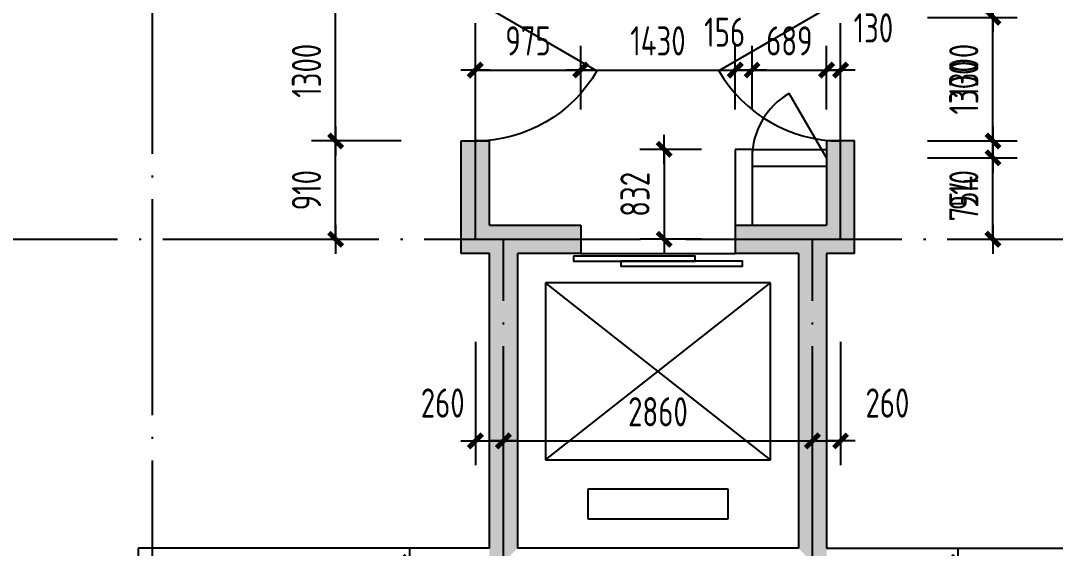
# Model space of a CAD drawing. Extents: x -726032 to 135930, y -151624 to 587044.
# Drawn here: x -564015 to -554440, y 559069 to 563953 of the extents above; entities that cross this region are included whole.
import ezdxf
from ezdxf.enums import TextEntityAlignment as Align

# ---------------------------------------------------------------- set-up
doc = ezdxf.new("R2010")
doc.units = 0
doc.header["$LTSCALE"] = 1000
doc.header["$MEASUREMENT"] = 0
doc.linetypes.add('DOTE', pattern=[2.42, 2, -0.2, 0.02, -0.2])
doc.layers.get('0').update_dxf_attribs({"linetype": 'CONTINUOUS'})
doc.layers.get('DEFPOINTS').update_dxf_attribs({"color": 1, "linetype": 'CONTINUOUS'})
for name, color, linetype in [('COLUMN', 170, 'CONTINUOUS'), ('DOTE', 8, 'DOTE'), ('GROUND', 45, 'CONTINUOUS'), ('PUB_DIM', 245, 'CONTINUOUS'), ('STAIR', 42, 'CONTINUOUS'), ('WALL', 255, 'CONTINUOUS'), ('WINDOW', 155, 'CONTINUOUS'), ('WINDOW_TEXT', 7, 'CONTINUOUS')]:
    doc.layers.add(name, color=color, linetype=linetype)
doc.styles.add('DIM_FONT', font='isocp.shx', dxfattribs={"width": 0.8})
doc.styles.add('SIMPLEX', font='SIMPLEX.SHX')
doc.dimstyles.new('AXIS', dxfattribs={"dimtxt": 300, "dimasz": 1, "dimexe": 250, "dimexo": 300, "dimgap": 150, "dimtad": 1, "dimdec": 0, "dimzin": 0, "dimdsep": 46, "dimtxsty": 'DIM_FONT', "dimcen": 0.09, "dimse1": 1, "dimse2": 1, "dimclrt": 142, "dimadec": 0, "dimazin": 0, "dimtfac": 1, "dimtdec": 0, "dimtix": 1, "dimtmove": 2, "dimatfit": 3, "dimfxl": 1, "dimtolj": 1, "dimtzin": 0, "dimarcsym": 0})
doc.dimstyles.new('DIMA', dxfattribs={"dimtxt": 300, "dimasz": 1, "dimexe": 250, "dimexo": 300, "dimgap": 150, "dimtad": 1, "dimdec": 0, "dimzin": 0, "dimdsep": 46, "dimtxsty": 'DIM_FONT', "dimcen": 0.09, "dimse1": 1, "dimclrt": 142, "dimadec": 0, "dimazin": 0, "dimtfac": 1, "dimtdec": 0, "dimtix": 1, "dimtmove": 2, "dimatfit": 3, "dimfxl": 1, "dimtolj": 1, "dimtzin": 0, "dimarcsym": 0})
doc.dimstyles.new('DIMB', dxfattribs={"dimtxt": 300, "dimasz": 1, "dimexe": 250, "dimexo": 300, "dimgap": 150, "dimtad": 1, "dimdec": 0, "dimzin": 0, "dimdsep": 46, "dimtxsty": 'DIM_FONT', "dimcen": 0.09, "dimse2": 1, "dimclrt": 142, "dimadec": 0, "dimazin": 0, "dimtfac": 1, "dimtdec": 0, "dimtix": 1, "dimtmove": 2, "dimatfit": 3, "dimfxl": 1, "dimtolj": 1, "dimtzin": 0, "dimarcsym": 0})
doc.dimstyles.new('DIMN', dxfattribs={"dimtxt": 300, "dimasz": 1, "dimexe": 250, "dimexo": 300, "dimgap": 150, "dimtad": 1, "dimdec": 0, "dimzin": 0, "dimdsep": 46, "dimtxsty": 'DIM_FONT', "dimcen": 0.09, "dimclrt": 142, "dimadec": 0, "dimazin": 0, "dimtfac": 1, "dimtdec": 0, "dimtix": 1, "dimtmove": 2, "dimatfit": 3, "dimfxl": 1, "dimtolj": 1, "dimtzin": 0, "dimarcsym": 0})

# ---------------------------------------------------------------- blocks, each defined once
blk = doc.blocks.new('_DIMX')
blk.add_line((-150, 0), (150, 0))
at = {"const_width": 50}
blk.add_lwpolyline([(-70, -70), (70, 70)], dxfattribs=at)
blk = doc.blocks.new('*D1728')
at = {"layer": 'DEFPOINTS', "color": 0, "transparency": 16777216}
for p in [(-555893.2, 564269.5), (-555016.5, 564269.5), (-555893.2, 563983.5)]:
    blk.add_point(p, dxfattribs=at)
at = {"layer": 'PUB_DIM', "color": 0, "lineweight": -2, "transparency": 16777216}
for p, q in [((-555623.2, 564269.5), (-554791.5, 564269.5)), ((-555016.5, 563984.4), (-555016.5, 564268.6))]:
    blk.add_line(p, q, dxfattribs=at)
at = {"layer": 'PUB_DIM', "color": 0, "lineweight": -2, "transparency": 16777216, "xscale": 0.9, "yscale": 0.9, "zscale": 0.9}
for p, rotation in [((-555016.5, 564269.5), 90), ((-555016.5, 563983.5), 270)]:
    blk.add_blockref('_DIMX', p, dxfattribs=dict(at, rotation=rotation))
at = {"layer": 'PUB_DIM', "color": 142, "transparency": 16777216, "insert": (-554626.5, 564269.5), "char_height": 270, "attachment_point": 5, "rotation": 90, "style": 'DIM_FONT'}
blk.add_mtext('\\A1;286', dxfattribs=at)
blk = doc.blocks.new('*D2049')
at = {"layer": 'DEFPOINTS', "color": 0, "transparency": 16777216}
for p in [(-555893.2, 563983.5), (-555016.5, 563983.5), (-555893.2, 562683.5)]:
    blk.add_point(p, dxfattribs=at)
at = {"layer": 'PUB_DIM', "color": 0, "lineweight": -2, "transparency": 16777216}
for p, q in [((-555623.2, 563983.5), (-554791.5, 563983.5)), ((-555016.5, 562684.4), (-555016.5, 563982.6))]:
    blk.add_line(p, q, dxfattribs=at)
at = {"layer": 'PUB_DIM', "color": 0, "lineweight": -2, "transparency": 16777216, "xscale": 0.9, "yscale": 0.9, "zscale": 0.9}
for p, rotation in [((-555016.5, 563983.5), 90), ((-555016.5, 562683.5), 270)]:
    blk.add_blockref('_DIMX', p, dxfattribs=dict(at, rotation=rotation))
at = {"layer": 'PUB_DIM', "color": 142, "transparency": 16777216, "insert": (-555286.5, 563333.5), "char_height": 270, "attachment_point": 5, "rotation": 90, "style": 'DIM_FONT'}
blk.add_mtext('\\A1;1300', dxfattribs=at)
blk = doc.blocks.new('*D2050')
at = {"layer": 'DEFPOINTS', "color": 0, "transparency": 16777216}
for p in [(-555893.2, 564139.5), (-555016.5, 564139.5), (-555893.2, 562839.5)]:
    blk.add_point(p, dxfattribs=at)
at = {"layer": 'PUB_DIM', "color": 0, "lineweight": -2, "transparency": 16777216}
for p, q in [((-555623.2, 564139.5), (-554791.5, 564139.5)), ((-555016.5, 562840.4), (-555016.5, 564138.6))]:
    blk.add_line(p, q, dxfattribs=at)
at = {"layer": 'PUB_DIM', "color": 0, "lineweight": -2, "transparency": 16777216, "xscale": 0.9, "yscale": 0.9, "zscale": 0.9}
for p, rotation in [((-555016.5, 564139.5), 90), ((-555016.5, 562839.5), 270)]:
    blk.add_blockref('_DIMX', p, dxfattribs=dict(at, rotation=rotation))
at = {"layer": 'PUB_DIM', "color": 142, "transparency": 16777216, "insert": (-555286.5, 563489.5), "char_height": 270, "attachment_point": 5, "rotation": 90, "style": 'DIM_FONT'}
blk.add_mtext('\\A1;1300', dxfattribs=at)
blk = doc.blocks.new('*D2051')
at = {"layer": 'DEFPOINTS', "color": 0, "transparency": 16777216}
for p in [(-555893.2, 562683.5), (-555016.5, 562683.5), (-555893.2, 561929.5)]:
    blk.add_point(p, dxfattribs=at)
at = {"layer": 'PUB_DIM', "color": 0, "lineweight": -2, "transparency": 16777216}
for p, q in [((-555623.2, 562683.5), (-554791.5, 562683.5)), ((-555016.5, 561930.4), (-555016.5, 562682.6))]:
    blk.add_line(p, q, dxfattribs=at)
at = {"layer": 'PUB_DIM', "color": 0, "lineweight": -2, "transparency": 16777216, "xscale": 0.9, "yscale": 0.9, "zscale": 0.9}
for p, rotation in [((-555016.5, 562683.5), 90), ((-555016.5, 561929.5), 270)]:
    blk.add_blockref('_DIMX', p, dxfattribs=dict(at, rotation=rotation))
at = {"layer": 'PUB_DIM', "color": 142, "transparency": 16777216, "insert": (-555286.5, 562306.5), "char_height": 270, "attachment_point": 5, "rotation": 90, "style": 'DIM_FONT'}
blk.add_mtext('\\A1;754', dxfattribs=at)
blk = doc.blocks.new('*D2052')
at = {"layer": 'DEFPOINTS', "color": 0, "transparency": 16777216}
for p in [(-555893.2, 562839.5), (-555016.5, 562839.5), (-555893.2, 561929.5)]:
    blk.add_point(p, dxfattribs=at)
at = {"layer": 'PUB_DIM', "color": 0, "lineweight": -2, "transparency": 16777216}
for p, q in [((-555623.2, 562839.5), (-554791.5, 562839.5)), ((-555016.5, 561930.4), (-555016.5, 562838.6))]:
    blk.add_line(p, q, dxfattribs=at)
at = {"layer": 'PUB_DIM', "color": 0, "lineweight": -2, "transparency": 16777216, "xscale": 0.9, "yscale": 0.9, "zscale": 0.9}
for p, rotation in [((-555016.5, 562839.5), 90), ((-555016.5, 561929.5), 270)]:
    blk.add_blockref('_DIMX', p, dxfattribs=dict(at, rotation=rotation))
at = {"layer": 'PUB_DIM', "color": 142, "transparency": 16777216, "insert": (-555286.5, 562384.5), "char_height": 270, "attachment_point": 5, "rotation": 90, "style": 'DIM_FONT'}
blk.add_mtext('\\A1;910', dxfattribs=at)
blk = doc.blocks.new('*D2053')
at = {"layer": 'DEFPOINTS', "color": 0, "transparency": 16777216}
for p in [(-556206.9, 558939.5), (-556206.9, 556209.5), (-555339.9, 556209.5)]:
    blk.add_point(p, dxfattribs=at)
at = {"layer": 'PUB_DIM', "color": 0, "lineweight": -2, "transparency": 16777216}
for p, q in [((-555339.9, 558938.6), (-555339.9, 556210.4)), ((-555936.9, 556209.5), (-555114.9, 556209.5))]:
    blk.add_line(p, q, dxfattribs=at)
at = {"layer": 'PUB_DIM', "color": 0, "lineweight": -2, "transparency": 16777216, "xscale": 0.9, "yscale": 0.9, "zscale": 0.9}
for p, rotation in [((-555339.9, 558939.5), 90), ((-555339.9, 556209.5), 270)]:
    blk.add_blockref('_DIMX', p, dxfattribs=dict(at, rotation=rotation))
at = {"layer": 'PUB_DIM', "color": 142, "transparency": 16777216, "insert": (-555609.9, 557574.5), "char_height": 270, "attachment_point": 5, "rotation": 90, "style": 'DIM_FONT'}
blk.add_mtext('\\A1;2730', dxfattribs=at)
blk = doc.blocks.new('_DBLK')
blk.add_line((-0.5, 0), (0, -0.866))
blk.add_arc((-0.5, 0), 1, 300, 0)
at = {"layer": 'WINDOW_TEXT', "style": 'SIMPLEX', "flags": 9}
blk.add_attdef('A', text='', height=1, dxfattribs=at).set_placement((0, 1.5), align=Align.MIDDLE)
blk = doc.blocks.new('*D833')
at = {"layer": 'DEFPOINTS', "color": 0, "transparency": 16777216}
for p in [(-557401.9, 563495.9), (-558831.9, 562859.4), (-557401.9, 562859.4)]:
    blk.add_point(p, dxfattribs=at)
at = {"layer": 'PUB_DIM', "color": 0, "lineweight": -2, "transparency": 16777216}
for p, q in [((-558831.9, 563129.4), (-558831.9, 563720.9)), ((-557401.9, 563129.4), (-557401.9, 563720.9)), ((-558831, 563495.9), (-557402.8, 563495.9))]:
    blk.add_line(p, q, dxfattribs=at)
at = {"layer": 'PUB_DIM', "color": 0, "lineweight": -2, "transparency": 16777216, "xscale": 0.9, "yscale": 0.9, "zscale": 0.9, "rotation": 180}
blk.add_blockref('_DIMX', (-558831.9, 563495.9), dxfattribs=at)
at = {"layer": 'PUB_DIM', "color": 0, "lineweight": -2, "transparency": 16777216, "xscale": 0.9, "yscale": 0.9, "zscale": 0.9}
blk.add_blockref('_DIMX', (-557401.9, 563495.9), dxfattribs=at)
at = {"layer": 'PUB_DIM', "color": 142, "transparency": 16777216, "insert": (-558116.9, 563765.9), "char_height": 270, "attachment_point": 5, "style": 'DIM_FONT'}
blk.add_mtext('\\A1;1430', dxfattribs=at)
blk = doc.blocks.new('*D834')
at = {"layer": 'DEFPOINTS', "color": 0, "transparency": 16777216}
for p in [(-557245.9, 563495.9), (-557401.9, 562859.4), (-557245.9, 562859.4)]:
    blk.add_point(p, dxfattribs=at)
at = {"layer": 'PUB_DIM', "color": 0, "lineweight": -2, "transparency": 16777216}
for p, q in [((-557401.9, 563129.4), (-557401.9, 563720.9)), ((-557245.9, 563129.4), (-557245.9, 563720.9)), ((-557402.8, 563495.9), (-557403.7, 563495.9)), ((-557401.9, 563495.9), (-557245.9, 563495.9)), ((-557245, 563495.9), (-557244.1, 563495.9))]:
    blk.add_line(p, q, dxfattribs=at)
at = {"layer": 'PUB_DIM', "color": 0, "lineweight": -2, "transparency": 16777216, "xscale": 0.9, "yscale": 0.9, "zscale": 0.9}
blk.add_blockref('_DIMX', (-557401.9, 563495.9), dxfattribs=at)
at = {"layer": 'PUB_DIM', "color": 0, "lineweight": -2, "transparency": 16777216, "xscale": 0.9, "yscale": 0.9, "zscale": 0.9, "rotation": 180}
blk.add_blockref('_DIMX', (-557245.9, 563495.9), dxfattribs=at)
at = {"layer": 'PUB_DIM', "color": 142, "transparency": 16777216, "insert": (-557499.6, 563846.9), "char_height": 270, "attachment_point": 5, "style": 'DIM_FONT'}
blk.add_mtext('\\A1;156', dxfattribs=at)
blk = doc.blocks.new('_LIFTD')
for points in [[(-0.5476, -0.6024), (-0.5476, -0.7742), (0.2411, -0.7742), (0.2411, -0.6024), (-0.5476, -0.6024)], [(-0.2411, -0.7836), (-0.2411, -0.9554), (0.5476, -0.9554), (0.5476, -0.7836), (-0.2411, -0.7836)]]:
    blk.add_lwpolyline(points)
blk = doc.blocks.new('*D835')
at = {"layer": 'DEFPOINTS', "color": 0, "transparency": 16777216}
for p in [(-557443.3, 562761.5), (-558059.2, 561929.5), (-557443.3, 561929.5)]:
    blk.add_point(p, dxfattribs=at)
at = {"layer": 'PUB_DIM', "color": 0, "lineweight": -2, "transparency": 16777216}
for p, q in [((-557713.3, 562761.5), (-558284.2, 562761.5)), ((-558059.2, 562760.6), (-558059.2, 561930.4)), ((-557713.3, 561929.5), (-558284.2, 561929.5))]:
    blk.add_line(p, q, dxfattribs=at)
at = {"layer": 'PUB_DIM', "color": 0, "lineweight": -2, "transparency": 16777216, "xscale": 0.9, "yscale": 0.9, "zscale": 0.9}
for p, rotation in [((-558059.2, 562761.5), 90), ((-558059.2, 561929.5), 270)]:
    blk.add_blockref('_DIMX', p, dxfattribs=dict(at, rotation=rotation))
at = {"layer": 'PUB_DIM', "color": 142, "transparency": 16777216, "insert": (-558329.3, 562345.5), "char_height": 270, "attachment_point": 5, "rotation": 90, "style": 'DIM_FONT'}
blk.add_mtext('\\A1;832', dxfattribs=at)
blk = doc.blocks.new('*D836')
at = {"layer": 'DEFPOINTS', "color": 0, "transparency": 16777216}
for p in [(-559806.9, 561251), (-559546.9, 561251), (-559546.9, 560063.3)]:
    blk.add_point(p, dxfattribs=at)
at = {"layer": 'PUB_DIM', "color": 0, "lineweight": -2, "transparency": 16777216}
for p, q in [((-559806.9, 560981), (-559806.9, 559838.3)), ((-559807.8, 560063.3), (-559808.7, 560063.3)), ((-559806.9, 560063.3), (-559546.9, 560063.3)), ((-559546, 560063.3), (-559545.1, 560063.3))]:
    blk.add_line(p, q, dxfattribs=at)
at = {"layer": 'PUB_DIM', "color": 0, "lineweight": -2, "transparency": 16777216, "xscale": 0.9, "yscale": 0.9, "zscale": 0.9}
blk.add_blockref('_DIMX', (-559806.9, 560063.3), dxfattribs=at)
at = {"layer": 'PUB_DIM', "color": 0, "lineweight": -2, "transparency": 16777216, "xscale": 0.9, "yscale": 0.9, "zscale": 0.9, "rotation": 180}
blk.add_blockref('_DIMX', (-559546.9, 560063.3), dxfattribs=at)
at = {"layer": 'PUB_DIM', "color": 142, "transparency": 16777216, "insert": (-560108.8, 560414.3), "char_height": 270, "attachment_point": 5, "style": 'DIM_FONT'}
blk.add_mtext('\\A1;260', dxfattribs=at)
blk = doc.blocks.new('*D837')
at = {"layer": 'DEFPOINTS', "color": 0, "transparency": 16777216}
for p in [(-558831.9, 563495.9), (-559806.9, 562859.4), (-558831.9, 562859.4)]:
    blk.add_point(p, dxfattribs=at)
at = {"layer": 'PUB_DIM', "color": 0, "lineweight": -2, "transparency": 16777216}
for p, q in [((-559806.9, 563129.4), (-559806.9, 563720.9)), ((-558831.9, 563129.4), (-558831.9, 563720.9)), ((-559806, 563495.9), (-558832.8, 563495.9))]:
    blk.add_line(p, q, dxfattribs=at)
at = {"layer": 'PUB_DIM', "color": 0, "lineweight": -2, "transparency": 16777216, "xscale": 0.9, "yscale": 0.9, "zscale": 0.9, "rotation": 180}
blk.add_blockref('_DIMX', (-559806.9, 563495.9), dxfattribs=at)
at = {"layer": 'PUB_DIM', "color": 0, "lineweight": -2, "transparency": 16777216, "xscale": 0.9, "yscale": 0.9, "zscale": 0.9}
blk.add_blockref('_DIMX', (-558831.9, 563495.9), dxfattribs=at)
at = {"layer": 'PUB_DIM', "color": 142, "transparency": 16777216, "insert": (-559319.4, 563765.9), "char_height": 270, "attachment_point": 5, "style": 'DIM_FONT'}
blk.add_mtext('\\A1;975', dxfattribs=at)
blk = doc.blocks.new('*D838')
at = {"layer": 'DEFPOINTS', "color": 0, "transparency": 16777216}
for p in [(-556556.9, 563495.9), (-557245.9, 562859.4), (-556556.9, 562859.4)]:
    blk.add_point(p, dxfattribs=at)
at = {"layer": 'PUB_DIM', "color": 0, "lineweight": -2, "transparency": 16777216}
for p, q in [((-557245.9, 563129.4), (-557245.9, 563720.9)), ((-556556.9, 563129.4), (-556556.9, 563720.9)), ((-557245, 563495.9), (-556557.8, 563495.9))]:
    blk.add_line(p, q, dxfattribs=at)
at = {"layer": 'PUB_DIM', "color": 0, "lineweight": -2, "transparency": 16777216, "xscale": 0.9, "yscale": 0.9, "zscale": 0.9, "rotation": 180}
blk.add_blockref('_DIMX', (-557245.9, 563495.9), dxfattribs=at)
at = {"layer": 'PUB_DIM', "color": 0, "lineweight": -2, "transparency": 16777216, "xscale": 0.9, "yscale": 0.9, "zscale": 0.9}
blk.add_blockref('_DIMX', (-556556.9, 563495.9), dxfattribs=at)
at = {"layer": 'PUB_DIM', "color": 142, "transparency": 16777216, "insert": (-556901.4, 563765.9), "char_height": 270, "attachment_point": 5, "style": 'DIM_FONT'}
blk.add_mtext('\\A1;689', dxfattribs=at)
blk = doc.blocks.new('M_A1SFU')
blk.add_line((-0.5, 0), (0, -0.866))
blk.add_arc((-0.5, 0), 1, 300, 0)
blk = doc.blocks.new('*D2060')
at = {"layer": 'DEFPOINTS', "color": 0, "transparency": 16777216}
for p in [(-561099.6, 564139.5), (-560223, 564139.5), (-560223, 562839.5)]:
    blk.add_point(p, dxfattribs=at)
at = {"layer": 'PUB_DIM', "color": 0, "lineweight": -2, "transparency": 16777216}
for p, q in [((-560493, 564139.5), (-561324.6, 564139.5)), ((-561099.6, 562840.4), (-561099.6, 564138.6))]:
    blk.add_line(p, q, dxfattribs=at)
at = {"layer": 'PUB_DIM', "color": 0, "lineweight": -2, "transparency": 16777216, "xscale": 0.9, "yscale": 0.9, "zscale": 0.9}
for p, rotation in [((-561099.6, 564139.5), 90), ((-561099.6, 562839.5), 270)]:
    blk.add_blockref('_DIMX', p, dxfattribs=dict(at, rotation=rotation))
at = {"layer": 'PUB_DIM', "color": 142, "transparency": 16777216, "insert": (-561369.6, 563489.5), "char_height": 270, "attachment_point": 5, "rotation": 90, "style": 'DIM_FONT'}
blk.add_mtext('\\A1;1300', dxfattribs=at)
blk = doc.blocks.new('*D2062')
at = {"layer": 'DEFPOINTS', "color": 0, "transparency": 16777216}
for p in [(-561099.6, 562839.5), (-560223, 562839.5), (-560223, 561929.5)]:
    blk.add_point(p, dxfattribs=at)
at = {"layer": 'PUB_DIM', "color": 0, "lineweight": -2, "transparency": 16777216}
for p, q in [((-560493, 562839.5), (-561324.6, 562839.5)), ((-561099.6, 561930.4), (-561099.6, 562838.6))]:
    blk.add_line(p, q, dxfattribs=at)
at = {"layer": 'PUB_DIM', "color": 0, "lineweight": -2, "transparency": 16777216, "xscale": 0.9, "yscale": 0.9, "zscale": 0.9}
for p, rotation in [((-561099.6, 562839.5), 90), ((-561099.6, 561929.5), 270)]:
    blk.add_blockref('_DIMX', p, dxfattribs=dict(at, rotation=rotation))
at = {"layer": 'PUB_DIM', "color": 142, "transparency": 16777216, "insert": (-561369.6, 562384.5), "char_height": 270, "attachment_point": 5, "rotation": 90, "style": 'DIM_FONT'}
blk.add_mtext('\\A1;910', dxfattribs=at)
blk = doc.blocks.new('*D2064')
at = {"layer": 'DEFPOINTS', "color": 0, "transparency": 16777216}
for p in [(-559546.9, 558939.5), (-560413.9, 556209.5), (-559546.9, 556209.5)]:
    blk.add_point(p, dxfattribs=at)
at = {"layer": 'PUB_DIM', "color": 0, "lineweight": -2, "transparency": 16777216}
for p, q in [((-560413.9, 558938.6), (-560413.9, 556210.4)), ((-559816.9, 556209.5), (-560638.9, 556209.5))]:
    blk.add_line(p, q, dxfattribs=at)
at = {"layer": 'PUB_DIM', "color": 0, "lineweight": -2, "transparency": 16777216, "xscale": 0.9, "yscale": 0.9, "zscale": 0.9}
for p, rotation in [((-560413.9, 558939.5), 90), ((-560413.9, 556209.5), 270)]:
    blk.add_blockref('_DIMX', p, dxfattribs=dict(at, rotation=rotation))
at = {"layer": 'PUB_DIM', "color": 142, "transparency": 16777216, "insert": (-560683.9, 557574.5), "char_height": 270, "attachment_point": 5, "rotation": 90, "style": 'DIM_FONT'}
blk.add_mtext('\\A1;2730', dxfattribs=at)
blk = doc.blocks.new('*D2078')
at = {"layer": 'DEFPOINTS', "color": 0, "transparency": 16777216}
for p in [(-556426.9, 563495.9), (-556556.9, 562859.4), (-556426.9, 562859.4)]:
    blk.add_point(p, dxfattribs=at)
at = {"layer": 'PUB_DIM', "color": 0, "lineweight": -2, "transparency": 16777216}
for p, q in [((-556426.9, 563129.4), (-556426.9, 563720.9)), ((-556557.8, 563495.9), (-556558.7, 563495.9)), ((-556556.9, 563495.9), (-556426.9, 563495.9)), ((-556426, 563495.9), (-556425.1, 563495.9))]:
    blk.add_line(p, q, dxfattribs=at)
at = {"layer": 'PUB_DIM', "color": 0, "lineweight": -2, "transparency": 16777216, "xscale": 0.9, "yscale": 0.9, "zscale": 0.9}
blk.add_blockref('_DIMX', (-556556.9, 563495.9), dxfattribs=at)
at = {"layer": 'PUB_DIM', "color": 0, "lineweight": -2, "transparency": 16777216, "xscale": 0.9, "yscale": 0.9, "zscale": 0.9, "rotation": 180}
blk.add_blockref('_DIMX', (-556426.9, 563495.9), dxfattribs=at)
at = {"layer": 'PUB_DIM', "color": 142, "transparency": 16777216, "insert": (-556123.1, 563885.9), "char_height": 270, "attachment_point": 5, "style": 'DIM_FONT'}
blk.add_mtext('\\A1;130', dxfattribs=at)
blk = doc.blocks.new('*D3891')
at = {"layer": 'DEFPOINTS', "color": 0, "transparency": 16777216}
for p in [(-559546.9, 561251), (-556686.9, 561251), (-556686.9, 560063.3)]:
    blk.add_point(p, dxfattribs=at)
at = {"layer": 'PUB_DIM', "color": 0, "lineweight": -2, "transparency": 16777216}
blk.add_line((-559546, 560063.3), (-556687.8, 560063.3), dxfattribs=at)
at = {"layer": 'PUB_DIM', "color": 0, "lineweight": -2, "transparency": 16777216, "xscale": 0.9, "yscale": 0.9, "zscale": 0.9, "rotation": 180}
blk.add_blockref('_DIMX', (-559546.9, 560063.3), dxfattribs=at)
at = {"layer": 'PUB_DIM', "color": 0, "lineweight": -2, "transparency": 16777216, "xscale": 0.9, "yscale": 0.9, "zscale": 0.9}
blk.add_blockref('_DIMX', (-556686.9, 560063.3), dxfattribs=at)
at = {"layer": 'PUB_DIM', "color": 142, "transparency": 16777216, "insert": (-558116.9, 560333.3), "char_height": 270, "attachment_point": 5, "style": 'DIM_FONT'}
blk.add_mtext('\\A1;2860', dxfattribs=at)
blk = doc.blocks.new('*D3892')
at = {"layer": 'DEFPOINTS', "color": 0, "transparency": 16777216}
for p in [(-556686.9, 561251), (-556426.9, 561251), (-556426.9, 560063.3)]:
    blk.add_point(p, dxfattribs=at)
at = {"layer": 'PUB_DIM', "color": 0, "lineweight": -2, "transparency": 16777216}
for p, q in [((-556426.9, 560981), (-556426.9, 559838.3)), ((-556687.8, 560063.3), (-556688.7, 560063.3)), ((-556686.9, 560063.3), (-556426.9, 560063.3)), ((-556426, 560063.3), (-556425.1, 560063.3))]:
    blk.add_line(p, q, dxfattribs=at)
at = {"layer": 'PUB_DIM', "color": 0, "lineweight": -2, "transparency": 16777216, "xscale": 0.9, "yscale": 0.9, "zscale": 0.9}
blk.add_blockref('_DIMX', (-556686.9, 560063.3), dxfattribs=at)
at = {"layer": 'PUB_DIM', "color": 0, "lineweight": -2, "transparency": 16777216, "xscale": 0.9, "yscale": 0.9, "zscale": 0.9, "rotation": 180}
blk.add_blockref('_DIMX', (-556426.9, 560063.3), dxfattribs=at)
at = {"layer": 'PUB_DIM', "color": 142, "transparency": 16777216, "insert": (-555993.3, 560414.3), "char_height": 270, "attachment_point": 5, "style": 'DIM_FONT'}
blk.add_mtext('\\A1;260', dxfattribs=at)

msp = doc.modelspace()

# ---------------------------------------------------------------- linework, layer by layer
at = {"layer": 'COLUMN'}
for points in [[(-559936.9, 562839.5), (-559936.9, 561799.5), (-559676.9, 562839.5), (-559676.9, 561799.5)], [(-556296.9, 562839.5), (-556296.9, 561799.5), (-556556.9, 562839.5), (-556556.9, 561799.5)], [(-559676.9, 562059.5), (-559416.9, 561799.5), (-558831.9, 562059.5), (-558831.9, 561799.5)], [(-559676.9, 558809.5), (-559676.9, 562059.5), (-559416.9, 559069.5), (-559416.9, 561799.5)], [(-556556.9, 562059.5), (-556816.9, 561799.5), (-557401.9, 562059.5), (-557401.9, 561799.5)], [(-556556.9, 558809.5), (-556556.9, 562059.5), (-556816.9, 559069.5), (-556816.9, 561799.5)]]:
    msp.add_solid(points, dxfattribs=at)
at = {"layer": 'DOTE'}
for p, q in [((-562796.9, 574401.4), (-562796.9, 546557.4)), ((-559806.9, 561929.5), (-559806.9, 574401.4)), ((-556426.9, 561929.5), (-556426.9, 574401.4)), ((-615939.2, 561929.5), (-546307.4, 561929.5)), ((-559546.9, 558939.5), (-559546.9, 561929.5)), ((-556686.9, 558939.5), (-556686.9, 561929.5))]:
    msp.add_line(p, q, dxfattribs=at)
at = {"layer": 'GROUND'}
for p, q in [((-557245.9, 562761.5), (-556556.9, 562761.5)), ((-557245.9, 562605.5), (-556556.9, 562605.5))]:
    msp.add_line(p, q, dxfattribs=at)
at = {"layer": 'STAIR'}
for p, q in [((-558831.9, 561799.5), (-557401.9, 561799.5)), ((-557076.9, 561526.5), (-559156.9, 561526.5)), ((-559156.9, 559888.5), (-557076.9, 561526.5)), ((-557076.9, 559888.5), (-559156.9, 561526.5)), ((-559156.9, 561526.5), (-559156.9, 559888.5)), ((-557076.9, 559888.5), (-557076.9, 561526.5)), ((-559156.9, 559888.5), (-557076.9, 559888.5)), ((-557466.9, 559615.5), (-558766.9, 559615.5)), ((-558766.9, 559615.5), (-558766.9, 559342.5)), ((-557466.9, 559342.5), (-557466.9, 559615.5)), ((-558766.9, 559342.5), (-557466.9, 559342.5))]:
    msp.add_line(p, q, dxfattribs=at)
at = {"layer": 'WALL'}
for p, q in [((-559936.9, 562839.5), (-559676.9, 562839.5)), ((-559936.9, 561799.5), (-559936.9, 562839.5)), ((-559676.9, 562059.5), (-559676.9, 562839.5)), ((-556556.9, 562839.5), (-556556.9, 562059.5)), ((-556296.9, 562839.5), (-556556.9, 562839.5)), ((-556296.9, 561799.5), (-556296.9, 562839.5)), ((-557401.9, 562761.5), (-557401.9, 561799.5)), ((-557245.9, 562761.5), (-557401.9, 562761.5)), ((-557245.9, 562761.5), (-557245.9, 562059.5)), ((-559676.9, 562059.5), (-558831.9, 562059.5)), ((-558831.9, 562059.5), (-558831.9, 561799.5)), ((-557401.9, 562059.5), (-556556.9, 562059.5)), ((-559676.9, 561799.5), (-559936.9, 561799.5)), ((-559676.9, 559069.5), (-559676.9, 561799.5)), ((-558831.9, 561799.5), (-559416.9, 561799.5)), ((-559416.9, 561799.5), (-559416.9, 559069.5)), ((-556816.9, 561799.5), (-557401.9, 561799.5)), ((-556816.9, 561799.5), (-556816.9, 559069.5)), ((-556556.9, 561799.5), (-556556.9, 559069.5)), ((-556296.9, 561799.5), (-556556.9, 561799.5)), ((-562926.9, 559069.5), (-562926.9, 557613.5)), ((-559676.9, 559069.5), (-562926.9, 559069.5)), ((-556816.9, 559069.5), (-559416.9, 559069.5)), ((-556556.9, 559069.5), (-553306.9, 559069.5))]:
    msp.add_line(p, q, dxfattribs=at)

# ---------------------------------------------------------------- block references
at = {"layer": 'WINDOW', "yscale": -1300, "zscale": 1300}
for p, xscale, rotation in [((-559806.9, 563489.5), 1300, 270), ((-556426.9, 563489.5), -1300, 90)]:
    msp.add_blockref('_DBLK', p, dxfattribs=dict(at, xscale=xscale, rotation=rotation))
at = {"layer": 'WINDOW'}
for name, p, xscale, yscale, zscale in [('M_A1SFU', (-556901.4, 562683.5), -689, -689, 689), ('_LIFTD', (-558116.9, 561929.5), 1430, 260.0000000020664, 1430)]:
    msp.add_blockref(name, p, dxfattribs=dict(at, xscale=xscale, yscale=yscale, zscale=zscale))

# ---------------------------------------------------------------- dimensions: what is measured, and where the dimension line sits
at = {"layer": 'PUB_DIM'}
for base, p1, p2, angle, dimstyle, picture, middle in [((-555016.5, 564269.5), (-555893.2, 563983.5), (-555893.2, 564269.5), 90, 'DIMA', '*D1728', (-554626.5, 564269.5)), ((-556426.9, 563495.9), (-556556.9, 562859.4), (-556426.9, 562859.4), 0, 'DIMA', '*D2078', (-556123.1, 563885.9)), ((-557245.9, 563495.9), (-557401.9, 562859.4), (-557245.9, 562859.4), 0, 'DIMN', '*D834', (-557499.6, 563846.9))]:
    dim = msp.add_linear_dim(base=base, p1=p1, p2=p2, angle=angle, dimstyle=dimstyle, override={"dimscale": 0.9, "dimblk1": '_DIMX', "dimblk2": '_DIMX', "dimsah": 1}, dxfattribs=at)
    dim.commit()
    dim.dimension.update_dxf_attribs({"geometry": picture, "text_midpoint": middle, "dimtype": 161})
for p1, p2, distance, dimstyle, picture, middle in [((-560223, 562839.5), (-560223, 564139.5), 876.7, 'DIMA', '*D2060', (-561369.6, 563489.5)), ((-555893.2, 562839.5), (-555893.2, 564139.5), -876.7, 'DIMA', '*D2050', (-555286.5, 563489.5)), ((-555893.2, 562683.5), (-555893.2, 563983.5), -876.7, 'DIMA', '*D2049', (-555286.5, 563333.5)), ((-559806.9, 562859.4), (-558831.9, 562859.4), 636.5, 'DIMN', '*D837', (-559319.4, 563765.9)), ((-558831.9, 562859.4), (-557401.9, 562859.4), 636.5, 'DIMN', '*D833', (-558116.9, 563765.9)), ((-557245.9, 562859.4), (-556556.9, 562859.4), 636.5, 'DIMN', '*D838', (-556901.4, 563765.9)), ((-560223, 561929.5), (-560223, 562839.5), 876.7, 'DIMA', '*D2062', (-561369.6, 562384.5)), ((-555893.2, 561929.5), (-555893.2, 562839.5), -876.7, 'DIMA', '*D2052', (-555286.5, 562384.5)), ((-555893.2, 561929.5), (-555893.2, 562683.5), -876.7, 'DIMA', '*D2051', (-555286.5, 562306.5))]:
    dim = msp.add_aligned_dim(p1=p1, p2=p2, distance=distance, dimstyle=dimstyle, override={"dimscale": 0.9, "dimblk1": '_DIMX', "dimblk2": '_DIMX', "dimsah": 1}, dxfattribs=at)
    dim.commit()
    dim.dimension.update_dxf_attribs({"geometry": picture, "text_midpoint": middle})
for base, p1, p2, angle, dimstyle, picture, middle in [((-558059.2, 561929.5), (-557443.3, 562761.5), (-557443.3, 561929.5), 270, 'DIMN', '*D835', (-558329.3, 562345.5)), ((-560413.9, 556209.5), (-559546.9, 558939.5), (-559546.9, 556209.5), 90, 'DIMA', '*D2064', (-560683.9, 557574.5)), ((-555339.9, 556209.5), (-556206.9, 558939.5), (-556206.9, 556209.5), 270, 'DIMA', '*D2053', (-555609.9, 557574.5))]:
    dim = msp.add_linear_dim(base=base, p1=p1, p2=p2, angle=angle, dimstyle=dimstyle, override={"dimscale": 0.9, "dimblk1": '_DIMX', "dimblk2": '_DIMX', "dimsah": 1}, dxfattribs=at)
    dim.commit()
    dim.dimension.update_dxf_attribs({"geometry": picture, "text_midpoint": middle})
for base, p1, p2, dimstyle, picture, middle in [((-559546.9, 560063.3), (-559806.9, 561251), (-559546.9, 561251), 'DIMB', '*D836', (-560108.8, 560414.3)), ((-556426.9, 560063.3), (-556686.9, 561251), (-556426.9, 561251), 'DIMA', '*D3892', (-555993.3, 560414.3))]:
    dim = msp.add_linear_dim(base=base, p1=p1, p2=p2, dimstyle=dimstyle, override={"dimscale": 0.9, "dimblk1": '_DIMX', "dimblk2": '_DIMX', "dimsah": 1}, dxfattribs=at)
    dim.commit()
    dim.dimension.update_dxf_attribs({"geometry": picture, "text_midpoint": middle, "dimtype": 160})
dim = msp.add_linear_dim(base=(-556686.9, 560063.3), p1=(-559546.9, 561251), p2=(-556686.9, 561251), dimstyle='AXIS', override={"dimscale": 0.9, "dimblk1": '_DIMX', "dimblk2": '_DIMX', "dimsah": 1}, dxfattribs=at)
dim.commit()
dim.dimension.update_dxf_attribs({"geometry": '*D3891', "text_midpoint": (-558116.9, 560333.3)})

doc.saveas('drawing.dxf')
